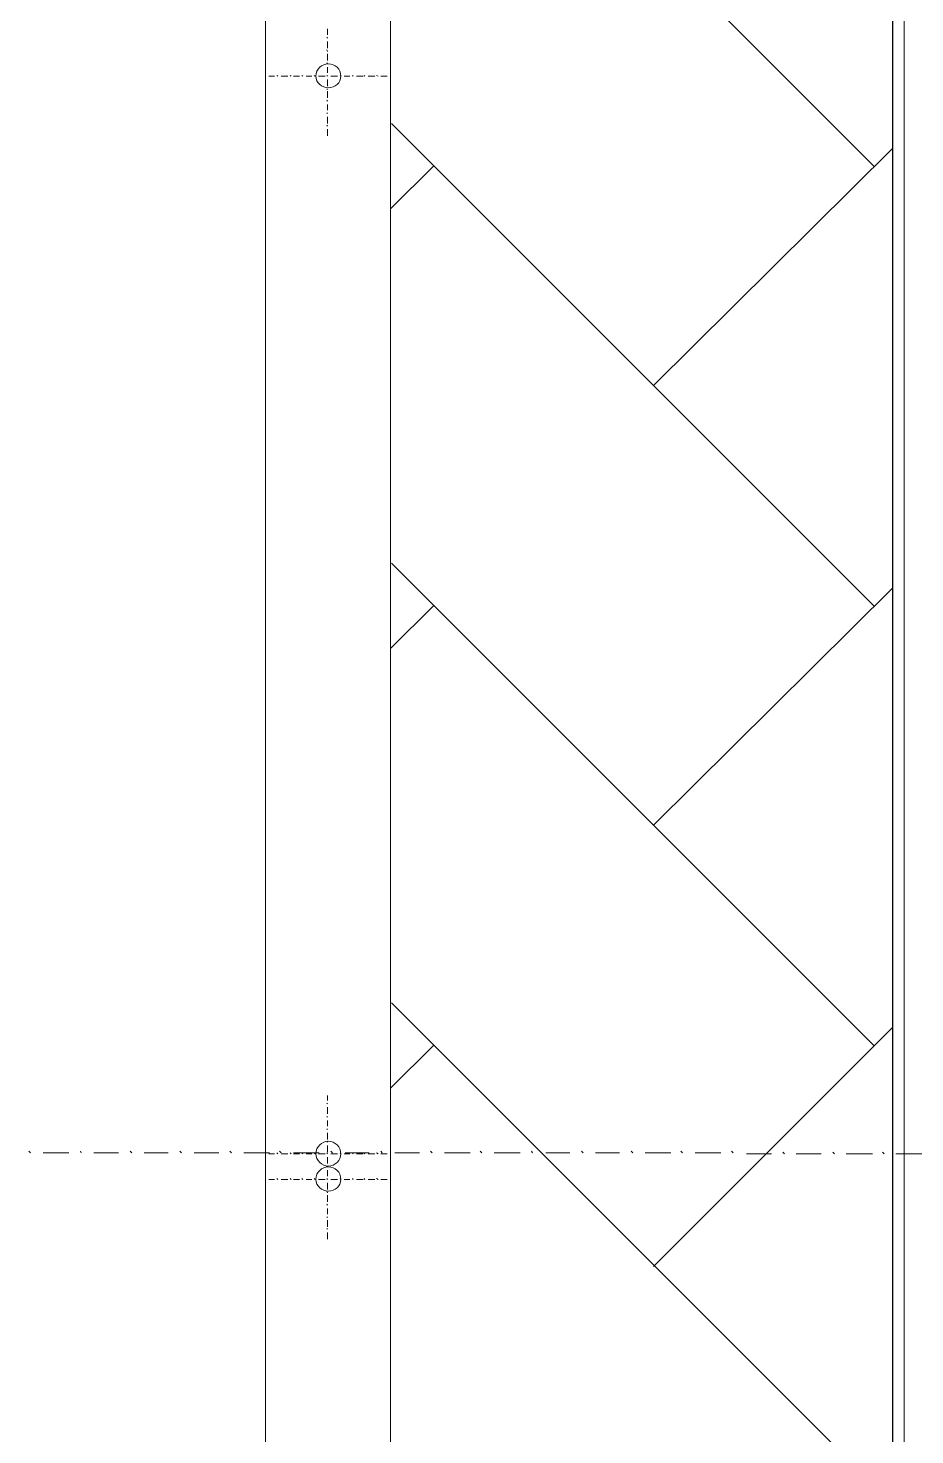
# Model space of a CAD drawing. Header units: millimetres. Extents: x 2928 to 3112, y 1220 to 1280.
# Drawn here: x 2981.549 to 2983.33, y 1251.642 to 1254.469 of the extents above; entities that cross this region are included whole.
import ezdxf

# ---------------------------------------------------------------- set-up
doc = ezdxf.new("R2010")
doc.units = ezdxf.units.MM

msp = doc.modelspace()

# ---------------------------------------------------------------- linework, layer by layer
at = {"color": 7, "linetype": 'Continuous', "lineweight": -2, "true_color": 0x000007}
msp.add_lwpolyline([(2983.28525, 1264.04728), (2983.28525, 1239.30359), (2983.28525, 1239.30359)], dxfattribs=at)
at = {"color": 9, "linetype": 'Continuous', "lineweight": 5, "true_color": 0xbababa}
for points in [[(2983.30858, 1239.30359), (2983.30858, 1264.04728), (2983.30858, 1264.04728)], [(2983.24858, 1254.19047), (2982.27857, 1255.16049), (2982.27857, 1255.16049)], [(2983.24858, 1253.30713), (2982.27857, 1254.27714), (2982.27857, 1254.27714)], [(2982.80524, 1253.75047), (2983.28525, 1254.22714), (2983.28525, 1254.22714)], [(2983.24858, 1252.42378), (2982.27857, 1253.39379), (2982.27857, 1253.39379)], [(2982.80524, 1252.86712), (2983.28525, 1253.34379), (2983.28525, 1253.34379)], [(2983.24858, 1251.54043), (2982.27857, 1252.51045), (2982.27857, 1252.51045)], [(2982.80524, 1251.98044), (2983.28525, 1252.46045), (2983.28525, 1252.46045)]]:
    msp.add_lwpolyline(points, dxfattribs=at)
at = {"color": 252, "linetype": 'Continuous', "lineweight": 13, "true_color": 0x989898}
msp.add_lwpolyline([(2982.2769, 1240.06027), (2940.24797, 1240.06027), (2940.24797, 1263.2906), (2982.2769, 1263.2906)], close=True, dxfattribs=at)
at = {"color": 7, "linetype": 'Continuous', "lineweight": 20, "true_color": 0x000007}
msp.add_lwpolyline([(2957.20821, 1263.03893), (2982.02523, 1263.03893), (2982.02523, 1240.31361), (2957.20821, 1240.31361), (2957.20821, 1240.06027), (2982.2769, 1240.06027), (2982.2769, 1263.2906), (2957.20821, 1263.2906)], close=True, dxfattribs=at)
at = {"color": 252, "linetype": 'Continuous', "lineweight": 13, "true_color": 0x989898}
for points in [[(2982.15023, 1254.46714), (2982.15023, 1254.45548), (2982.15023, 1254.45548)], [(2982.15023, 1254.44881), (2982.14857, 1254.45048), (2982.14857, 1254.45048)], [(2982.15023, 1254.44214), (2982.15023, 1254.42881), (2982.15023, 1254.42881)], [(2982.15023, 1254.42214), (2982.14857, 1254.42548), (2982.14857, 1254.42548)], [(2982.15023, 1254.41714), (2982.15023, 1254.40381), (2982.15023, 1254.40381)], [(2982.15023, 1254.39714), (2982.14857, 1254.39881), (2982.14857, 1254.39881)], [(2982.15023, 1254.39048), (2982.15023, 1254.37881), (2982.15023, 1254.37881)], [(2982.0319, 1254.37214), (2982.04357, 1254.37214), (2982.04357, 1254.37214)], [(2982.05023, 1254.37214), (2982.04857, 1254.37381), (2982.04857, 1254.37381)], [(2982.0569, 1254.37214), (2982.07023, 1254.37214), (2982.07023, 1254.37214)], [(2982.0769, 1254.37214), (2982.07523, 1254.37381), (2982.07523, 1254.37381)], [(2982.0819, 1254.37214), (2982.09357, 1254.37214), (2982.09357, 1254.37214)], [(2982.10023, 1254.37214), (2982.09857, 1254.37381), (2982.09857, 1254.37381)], [(2982.1069, 1254.37214), (2982.11857, 1254.37214), (2982.11857, 1254.37214)], [(2982.12523, 1254.37214), (2982.12357, 1254.37381), (2982.12357, 1254.37381)], [(2982.1319, 1254.37214), (2982.14523, 1254.37214), (2982.14523, 1254.37214)], [(2982.15023, 1254.37214), (2982.14857, 1254.37381), (2982.14857, 1254.37381)], [(2982.15023, 1254.37214), (2982.14857, 1254.37381), (2982.14857, 1254.37381)], [(2982.15023, 1254.36548), (2982.15023, 1254.35214), (2982.15023, 1254.35214)], [(2982.1569, 1254.37214), (2982.17023, 1254.37214), (2982.17023, 1254.37214)], [(2982.1769, 1254.37214), (2982.17523, 1254.37381), (2982.17523, 1254.37381)], [(2982.18357, 1254.37214), (2982.19523, 1254.37214), (2982.19523, 1254.37214)], [(2982.2019, 1254.37214), (2982.20023, 1254.37381), (2982.20023, 1254.37381)], [(2982.20857, 1254.37214), (2982.2219, 1254.37214), (2982.2219, 1254.37214)], [(2982.22523, 1254.37214), (2982.22357, 1254.37381), (2982.22357, 1254.37381)], [(2982.2319, 1254.37214), (2982.24524, 1254.37214), (2982.24524, 1254.37214)], [(2982.2519, 1254.37214), (2982.24857, 1254.37381), (2982.24857, 1254.37381)], [(2982.2569, 1254.37214), (2982.27024, 1254.37214), (2982.27024, 1254.37214)], [(2982.15023, 1254.34547), (2982.14857, 1254.34714), (2982.14857, 1254.34714)], [(2982.15023, 1254.32214), (2982.14857, 1254.32381), (2982.14857, 1254.32381)], [(2982.15023, 1254.34214), (2982.15023, 1254.32881), (2982.15023, 1254.32881)], [(2982.15023, 1254.29714), (2982.14857, 1254.29881), (2982.14857, 1254.29881)], [(2982.15023, 1254.31547), (2982.15023, 1254.30381), (2982.15023, 1254.30381)], [(2982.15023, 1254.27214), (2982.14857, 1254.27381), (2982.14857, 1254.27381)], [(2982.15023, 1254.29047), (2982.15023, 1254.27714), (2982.15023, 1254.27714)], [(2982.15023, 1254.26547), (2982.15023, 1254.25214), (2982.15023, 1254.25214)], [(2982.15023, 1252.32378), (2982.15023, 1252.31378), (2982.15023, 1252.31378)], [(2982.15023, 1252.30711), (2982.14857, 1252.30878), (2982.14857, 1252.30878)], [(2982.15023, 1252.30045), (2982.15023, 1252.28711), (2982.15023, 1252.28711)], [(2982.15023, 1252.28045), (2982.14857, 1252.28211), (2982.14857, 1252.28211)], [(2982.15023, 1252.27378), (2982.15023, 1252.26211), (2982.15023, 1252.26211)], [(2982.15023, 1252.27378), (2982.15023, 1252.26211), (2982.15023, 1252.26211)], [(2982.15023, 1252.27378), (2982.15023, 1252.26211), (2982.15023, 1252.26211)], [(2982.15023, 1252.25544), (2982.14857, 1252.25711), (2982.14857, 1252.25711)], [(2982.15023, 1252.25544), (2982.14857, 1252.25711), (2982.14857, 1252.25711)], [(2982.15023, 1252.25544), (2982.14857, 1252.25711), (2982.14857, 1252.25711)], [(2982.15023, 1252.23044), (2982.14857, 1252.23211), (2982.14857, 1252.23211)], [(2982.15023, 1252.23044), (2982.14857, 1252.23211), (2982.14857, 1252.23211)], [(2982.15023, 1252.23044), (2982.14857, 1252.23211), (2982.14857, 1252.23211)], [(2982.15023, 1252.24878), (2982.15023, 1252.23544), (2982.15023, 1252.23544)], [(2982.15023, 1252.24878), (2982.15023, 1252.23544), (2982.15023, 1252.23544)], [(2982.15023, 1252.24878), (2982.15023, 1252.23544), (2982.15023, 1252.23544)], [(2982.0319, 1252.20711), (2982.04357, 1252.20711), (2982.04357, 1252.20711)], [(2982.05023, 1252.20711), (2982.04857, 1252.20878), (2982.04857, 1252.20878)], [(2982.0569, 1252.20711), (2982.07023, 1252.20711), (2982.07023, 1252.20711)], [(2982.0769, 1252.20711), (2982.07523, 1252.20878), (2982.07523, 1252.20878)], [(2982.0819, 1252.20711), (2982.09357, 1252.20711), (2982.09357, 1252.20711)], [(2982.10023, 1252.20711), (2982.09857, 1252.20878), (2982.09857, 1252.20878)], [(2982.1069, 1252.20711), (2982.11857, 1252.20711), (2982.11857, 1252.20711)], [(2982.12523, 1252.20711), (2982.12357, 1252.20878), (2982.12357, 1252.20878)], [(2982.1319, 1252.20711), (2982.14523, 1252.20711), (2982.14523, 1252.20711)], [(2982.15023, 1252.20711), (2982.14857, 1252.20878), (2982.14857, 1252.20878)], [(2982.15023, 1252.20711), (2982.14857, 1252.20878), (2982.14857, 1252.20878)], [(2982.15023, 1252.20711), (2982.14857, 1252.20878), (2982.14857, 1252.20878)], [(2982.15023, 1252.20711), (2982.14857, 1252.20878), (2982.14857, 1252.20878)], [(2982.15023, 1252.22378), (2982.15023, 1252.21044), (2982.15023, 1252.21044)], [(2982.15023, 1252.22378), (2982.15023, 1252.21044), (2982.15023, 1252.21044)], [(2982.15023, 1252.22378), (2982.15023, 1252.21044), (2982.15023, 1252.21044)], [(2982.1569, 1252.20711), (2982.17023, 1252.20711), (2982.17023, 1252.20711)], [(2982.1769, 1252.20711), (2982.17523, 1252.20878), (2982.17523, 1252.20878)], [(2982.18357, 1252.20711), (2982.19523, 1252.20711), (2982.19523, 1252.20711)], [(2982.2019, 1252.20711), (2982.20023, 1252.20878), (2982.20023, 1252.20878)], [(2982.20857, 1252.20711), (2982.2219, 1252.20711), (2982.2219, 1252.20711)], [(2982.22523, 1252.20711), (2982.22357, 1252.20878), (2982.22357, 1252.20878)], [(2982.2319, 1252.20711), (2982.24524, 1252.20711), (2982.24524, 1252.20711)], [(2982.2519, 1252.20711), (2982.24857, 1252.20878), (2982.24857, 1252.20878)], [(2982.2569, 1252.20711), (2982.27024, 1252.20711), (2982.27024, 1252.20711)], [(2982.15023, 1252.18044), (2982.14857, 1252.18211), (2982.14857, 1252.18211)], [(2982.15023, 1252.18044), (2982.14857, 1252.18211), (2982.14857, 1252.18211)], [(2982.15023, 1252.18044), (2982.14857, 1252.18211), (2982.14857, 1252.18211)], [(2982.15023, 1252.20044), (2982.15023, 1252.18711), (2982.15023, 1252.18711)], [(2982.15023, 1252.20044), (2982.15023, 1252.18711), (2982.15023, 1252.18711)], [(2982.15023, 1252.20044), (2982.15023, 1252.18711), (2982.15023, 1252.18711)], [(2982.0319, 1252.15544), (2982.04357, 1252.15544), (2982.04357, 1252.15544)], [(2982.0319, 1252.15544), (2982.04357, 1252.15544), (2982.04357, 1252.15544)], [(2982.05023, 1252.15544), (2982.04857, 1252.15711), (2982.04857, 1252.15711)], [(2982.05023, 1252.15544), (2982.04857, 1252.15711), (2982.04857, 1252.15711)], [(2982.0569, 1252.15544), (2982.07023, 1252.15544), (2982.07023, 1252.15544)], [(2982.0569, 1252.15544), (2982.07023, 1252.15544), (2982.07023, 1252.15544)], [(2982.0769, 1252.15544), (2982.07523, 1252.15711), (2982.07523, 1252.15711)], [(2982.0769, 1252.15544), (2982.07523, 1252.15711), (2982.07523, 1252.15711)], [(2982.0819, 1252.15544), (2982.09357, 1252.15544), (2982.09357, 1252.15544)], [(2982.0819, 1252.15544), (2982.09357, 1252.15544), (2982.09357, 1252.15544)], [(2982.10023, 1252.15544), (2982.09857, 1252.15711), (2982.09857, 1252.15711)], [(2982.10023, 1252.15544), (2982.09857, 1252.15711), (2982.09857, 1252.15711)], [(2982.1069, 1252.15544), (2982.11857, 1252.15544), (2982.11857, 1252.15544)], [(2982.1069, 1252.15544), (2982.11857, 1252.15544), (2982.11857, 1252.15544)], [(2982.12523, 1252.15544), (2982.12357, 1252.15711), (2982.12357, 1252.15711)], [(2982.12523, 1252.15544), (2982.12357, 1252.15711), (2982.12357, 1252.15711)], [(2982.1319, 1252.15544), (2982.14523, 1252.15544), (2982.14523, 1252.15544)], [(2982.1319, 1252.15544), (2982.14523, 1252.15544), (2982.14523, 1252.15544)], [(2982.15023, 1252.15544), (2982.14857, 1252.15711), (2982.14857, 1252.15711)], [(2982.15023, 1252.15544), (2982.14857, 1252.15711), (2982.14857, 1252.15711)], [(2982.15023, 1252.15544), (2982.14857, 1252.15711), (2982.14857, 1252.15711)], [(2982.15023, 1252.15544), (2982.14857, 1252.15711), (2982.14857, 1252.15711)], [(2982.15023, 1252.15544), (2982.14857, 1252.15711), (2982.14857, 1252.15711)], [(2982.15023, 1252.17378), (2982.15023, 1252.16211), (2982.15023, 1252.16211)], [(2982.15023, 1252.17378), (2982.15023, 1252.16211), (2982.15023, 1252.16211)], [(2982.15023, 1252.17378), (2982.15023, 1252.16211), (2982.15023, 1252.16211)], [(2982.15023, 1252.14878), (2982.15023, 1252.13544), (2982.15023, 1252.13544)], [(2982.15023, 1252.14878), (2982.15023, 1252.13544), (2982.15023, 1252.13544)], [(2982.15023, 1252.14878), (2982.15023, 1252.13544), (2982.15023, 1252.13544)], [(2982.1569, 1252.15544), (2982.17023, 1252.15544), (2982.17023, 1252.15544)], [(2982.1569, 1252.15544), (2982.17023, 1252.15544), (2982.17023, 1252.15544)], [(2982.1769, 1252.15544), (2982.17523, 1252.15711), (2982.17523, 1252.15711)], [(2982.1769, 1252.15544), (2982.17523, 1252.15711), (2982.17523, 1252.15711)], [(2982.18357, 1252.15544), (2982.19523, 1252.15544), (2982.19523, 1252.15544)], [(2982.18357, 1252.15544), (2982.19523, 1252.15544), (2982.19523, 1252.15544)], [(2982.2019, 1252.15544), (2982.20023, 1252.15711), (2982.20023, 1252.15711)], [(2982.2019, 1252.15544), (2982.20023, 1252.15711), (2982.20023, 1252.15711)], [(2982.20857, 1252.15544), (2982.2219, 1252.15544), (2982.2219, 1252.15544)], [(2982.20857, 1252.15544), (2982.2219, 1252.15544), (2982.2219, 1252.15544)], [(2982.22523, 1252.15544), (2982.22357, 1252.15711), (2982.22357, 1252.15711)], [(2982.22523, 1252.15544), (2982.22357, 1252.15711), (2982.22357, 1252.15711)], [(2982.2319, 1252.15544), (2982.24524, 1252.15544), (2982.24524, 1252.15544)], [(2982.2319, 1252.15544), (2982.24524, 1252.15544), (2982.24524, 1252.15544)], [(2982.2519, 1252.15544), (2982.24857, 1252.15711), (2982.24857, 1252.15711)], [(2982.2519, 1252.15544), (2982.24857, 1252.15711), (2982.24857, 1252.15711)], [(2982.2569, 1252.15544), (2982.27024, 1252.15544), (2982.27024, 1252.15544)], [(2982.2569, 1252.15544), (2982.27024, 1252.15544), (2982.27024, 1252.15544)], [(2982.15023, 1252.12878), (2982.14857, 1252.13211), (2982.14857, 1252.13211)], [(2982.15023, 1252.12878), (2982.14857, 1252.13211), (2982.14857, 1252.13211)], [(2982.15023, 1252.12878), (2982.14857, 1252.13211), (2982.14857, 1252.13211)], [(2982.15023, 1252.12378), (2982.15023, 1252.11044), (2982.15023, 1252.11044)], [(2982.15023, 1252.12378), (2982.15023, 1252.11044), (2982.15023, 1252.11044)], [(2982.15023, 1252.12378), (2982.15023, 1252.11044), (2982.15023, 1252.11044)], [(2982.15023, 1252.10378), (2982.14857, 1252.10544), (2982.14857, 1252.10544)], [(2982.15023, 1252.10378), (2982.14857, 1252.10544), (2982.14857, 1252.10544)], [(2982.15023, 1252.10378), (2982.14857, 1252.10544), (2982.14857, 1252.10544)], [(2982.15023, 1252.09711), (2982.15023, 1252.08711), (2982.15023, 1252.08711)], [(2982.15023, 1252.09711), (2982.15023, 1252.08544), (2982.15023, 1252.08544)], [(2982.15023, 1252.09711), (2982.15023, 1252.08544), (2982.15023, 1252.08544)], [(2982.15023, 1252.07878), (2982.14857, 1252.08044), (2982.14857, 1252.08044)], [(2982.15023, 1252.07878), (2982.14857, 1252.08044), (2982.14857, 1252.08044)], [(2982.15023, 1252.07378), (2982.15023, 1252.06044), (2982.15023, 1252.06044)], [(2982.15023, 1252.07378), (2982.15023, 1252.06044), (2982.15023, 1252.06044)], [(2982.15023, 1252.05544), (2982.14857, 1252.05711), (2982.14857, 1252.05711)], [(2982.15023, 1252.05544), (2982.14857, 1252.05711), (2982.14857, 1252.05711)], [(2982.15023, 1252.04878), (2982.15023, 1252.03544), (2982.15023, 1252.03544)], [(2982.15023, 1252.04878), (2982.15023, 1252.03544), (2982.15023, 1252.03544)]]:
    msp.add_lwpolyline(points, dxfattribs=at)
at = {"color": 9, "linetype": 'Continuous', "lineweight": 13, "true_color": 0xbababa}
for points in [[(2982.2769, 1254.10547), (2982.36357, 1254.19214), (2982.36357, 1254.19214)], [(2982.2769, 1253.22213), (2982.36357, 1253.30879), (2982.36357, 1253.30879)], [(2982.2769, 1252.33878), (2982.36357, 1252.42545), (2982.36357, 1252.42545)]]:
    msp.add_lwpolyline(points, dxfattribs=at)
at = {"color": 7, "linetype": 'Continuous', "lineweight": 20, "true_color": 0x000007}
for points in [[(2981.55356, 1252.20878), (2981.55023, 1252.21211), (2981.55023, 1252.21211)], [(2981.63023, 1252.20878), (2981.57856, 1252.20878), (2981.57856, 1252.20878)], [(2981.65523, 1252.20878), (2981.65356, 1252.21211), (2981.65356, 1252.21211)], [(2981.73023, 1252.20878), (2981.68023, 1252.20878), (2981.68023, 1252.20878)], [(2981.75689, 1252.20878), (2981.75356, 1252.21211), (2981.75356, 1252.21211)], [(2981.83023, 1252.20878), (2981.7819, 1252.20878), (2981.7819, 1252.20878)], [(2981.8569, 1252.20878), (2981.85356, 1252.21211), (2981.85356, 1252.21211)], [(2981.9319, 1252.20878), (2981.8819, 1252.20878), (2981.8819, 1252.20878)], [(2981.9569, 1252.20878), (2981.95356, 1252.21211), (2981.95356, 1252.21211)], [(2982.03357, 1252.20878), (2981.9819, 1252.20878), (2981.9819, 1252.20878)], [(2982.0569, 1252.20878), (2982.05357, 1252.21211), (2982.05357, 1252.21211)], [(2982.13357, 1252.20878), (2982.0819, 1252.20878), (2982.0819, 1252.20878)], [(2982.16023, 1252.20878), (2982.1569, 1252.21211), (2982.1569, 1252.21211)], [(2982.23357, 1252.20878), (2982.18523, 1252.20878), (2982.18523, 1252.20878)], [(2982.26024, 1252.20878), (2982.2569, 1252.21211), (2982.2569, 1252.21211)], [(2982.33524, 1252.20878), (2982.28524, 1252.20878), (2982.28524, 1252.20878)], [(2982.36024, 1252.20878), (2982.3569, 1252.21211), (2982.3569, 1252.21211)], [(2982.4369, 1252.20878), (2982.38524, 1252.20878), (2982.38524, 1252.20878)], [(2982.46024, 1252.20878), (2982.4569, 1252.21211), (2982.4569, 1252.21211)], [(2982.53691, 1252.20878), (2982.48524, 1252.20878), (2982.48524, 1252.20878)], [(2982.56191, 1252.20878), (2982.56024, 1252.21211), (2982.56024, 1252.21211)], [(2982.63691, 1252.20878), (2982.58857, 1252.20878), (2982.58857, 1252.20878)], [(2982.66357, 1252.20878), (2982.66024, 1252.21211), (2982.66024, 1252.21211)], [(2982.73691, 1252.20878), (2982.68857, 1252.20878), (2982.68857, 1252.20878)], [(2982.76358, 1252.20878), (2982.76024, 1252.21211), (2982.76024, 1252.21211)], [(2982.84024, 1252.20878), (2982.78858, 1252.20878), (2982.78858, 1252.20878)], [(2982.86358, 1252.20878), (2982.86024, 1252.21211), (2982.86024, 1252.21211)], [(2982.94025, 1252.20878), (2982.88858, 1252.20878), (2982.88858, 1252.20878)], [(2982.96525, 1252.20878), (2982.96191, 1252.21211), (2982.96191, 1252.21211)]]:
    msp.add_lwpolyline(points, dxfattribs=at)
at = {"color": 7, "linetype": 'Continuous', "lineweight": 9, "true_color": 0x000007}
for points in [[(2983.04191, 1252.20711), (2982.99191, 1252.20711), (2982.99191, 1252.20711)], [(2983.06858, 1252.20711), (2983.06525, 1252.21044), (2983.06525, 1252.21044)], [(2983.14191, 1252.20711), (2983.09191, 1252.20711), (2983.09191, 1252.20711)], [(2983.16858, 1252.20711), (2983.16525, 1252.21044), (2983.16525, 1252.21044)], [(2983.24525, 1252.20711), (2983.19192, 1252.20711), (2983.19192, 1252.20711)], [(2983.26858, 1252.20711), (2983.26525, 1252.21044), (2983.26525, 1252.21044)], [(2983.34525, 1252.20711), (2983.29192, 1252.20711), (2983.29192, 1252.20711)]]:
    msp.add_lwpolyline(points, dxfattribs=at)
at = {"color": 7, "linetype": 'Continuous', "lineweight": 5, "true_color": 0x000007}
msp.add_open_spline([(2982.1769, 1254.37214), (2982.1769, 1254.38714), (2982.16523, 1254.39714), (2982.1519, 1254.39714), (2982.1519, 1254.39714), (2982.13857, 1254.39714), (2982.1269, 1254.38714), (2982.1269, 1254.37214), (2982.1269, 1254.37214), (2982.1269, 1254.35881), (2982.13857, 1254.34881), (2982.1519, 1254.34881), (2982.1519, 1254.34881), (2982.16523, 1254.34881), (2982.1769, 1254.35881), (2982.1769, 1254.37214)], degree=3, knots=[0, 0, 0, 0, 0.0625, 0.0625, 0.0625, 0.0625, 0.125, 0.125, 0.125, 0.125, 0.1875, 0.1875, 0.1875, 0.1875, 1, 1, 1, 1], dxfattribs=at)
at = {"color": 7, "linetype": 'Continuous', "lineweight": 20, "true_color": 0x000007}
for points in [[(2982.1769, 1252.20711), (2982.1769, 1252.22044), (2982.16523, 1252.23211), (2982.1519, 1252.23211), (2982.1519, 1252.23211), (2982.13857, 1252.23211), (2982.1269, 1252.22044), (2982.1269, 1252.20711), (2982.1269, 1252.20711), (2982.1269, 1252.19378), (2982.13857, 1252.18211), (2982.1519, 1252.18211), (2982.1519, 1252.18211), (2982.16523, 1252.18211), (2982.1769, 1252.19378), (2982.1769, 1252.20711)], [(2982.1769, 1252.15544), (2982.1769, 1252.17044), (2982.16523, 1252.18044), (2982.1519, 1252.18044), (2982.1519, 1252.18044), (2982.13857, 1252.18044), (2982.1269, 1252.17044), (2982.1269, 1252.15544), (2982.1269, 1252.15544), (2982.1269, 1252.14211), (2982.13857, 1252.13211), (2982.1519, 1252.13211), (2982.1519, 1252.13211), (2982.16523, 1252.13211), (2982.1769, 1252.14211), (2982.1769, 1252.15544)], [(2982.1769, 1252.15544), (2982.1769, 1252.17044), (2982.16523, 1252.18044), (2982.1519, 1252.18044), (2982.1519, 1252.18044), (2982.13857, 1252.18044), (2982.1269, 1252.17044), (2982.1269, 1252.15544), (2982.1269, 1252.15544), (2982.1269, 1252.14211), (2982.13857, 1252.13211), (2982.1519, 1252.13211), (2982.1519, 1252.13211), (2982.16523, 1252.13211), (2982.1769, 1252.14211), (2982.1769, 1252.15544)]]:
    msp.add_open_spline(points, degree=3, knots=[0, 0, 0, 0, 0.0625, 0.0625, 0.0625, 0.0625, 0.125, 0.125, 0.125, 0.125, 0.1875, 0.1875, 0.1875, 0.1875, 1, 1, 1, 1], dxfattribs=at)

doc.saveas('drawing.dxf')
